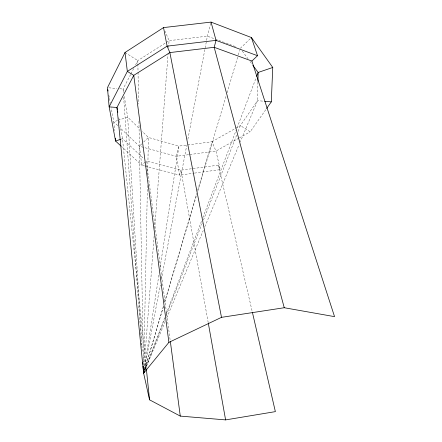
<?xml version="1.0" encoding="UTF-8"?>
<svg xmlns="http://www.w3.org/2000/svg" width="442" height="442" viewBox="0 0 442 442"><rect width="100%" height="100%" fill="white"/><g stroke="black" fill="none" stroke-linecap="round" stroke-linejoin="round"><path stroke-width="0.33" stroke-dasharray="2.21 1.66" d="M143.772 365.628L147.462 184.325M147.645 175.363L148.413 137.451L142.136 131.291M257.929 82.096L257.504 100.677L240.205 142.064M144.197 365.639L154.164 235.509M154.689 228.625L168.137 53.057M168.557 47.548L169.087 40.658L165.12 31.327M144.252 369.12L159.114 273.626M160.07 267.482L178.96 146.07L187.054 145.009M144.258 369.821L160.297 285.051M161.324 279.626L186.728 145.346M187.883 139.247L207.386 36.167L210.862 22.741M163.352 306.416L144.401 370.567L163.501 306.389M164.717 301.787L196.762 193.331M197.74 190.027L212 141.749L240.382 125.567L257.504 100.677L264.067 101.24M164.684 302.416L196.773 194.574M197.756 191.264L226.304 95.334M227.089 92.687L238.116 55.637M238.31 54.974L239.691 50.344M164.755 317.71L144.6 370.628L164.982 318.538M166.231 313.837L201.618 220.901M202.85 217.674L236.028 130.545M237.011 127.965L256.183 77.626M166.236 315.317L202.176 223.337M203.436 220.122L236.862 134.572M238.116 131.357L240.382 125.567L250.189 131.782L266.211 109.069M144.948 370.026L165.17 321.632M166.767 317.809L203.221 230.575M204.817 226.752L239.144 144.611M130.6 74.516L123.064 89.041L123.312 92.483M130.915 73.913L133.738 68.466M135.622 64.83L137.821 60.593L165.612 42.874M141.76 143.899L139.385 146.203L141.794 165.236L144.446 165.932M143.661 142.059L148.413 137.451L178.96 146.07L176.308 156.324L179.612 175.109L193.845 173.192M240.282 48.36L251.432 37.548M145.28 161.938L141.794 165.236L121.611 146.617M166.192 42.504L169.087 40.658L207.386 36.167L236.409 46.924M238.785 138.219L215.967 151.087L189.298 154.612M239.382 137.876L250.189 131.782M117.55 120.533L113.765 121.826L114.6 130.744M118.185 120.318L127.655 117.08L139.722 128.92M121.219 139.114L122.478 138.689L143.799 158.667M194.524 173.104L220.282 169.64L218.354 165.164L180.944 170.176L146.28 160.993L170.164 340.18M188.618 154.7L176.308 156.324L139.385 146.203L119.677 127.451M187.728 144.921L212 141.749L215.967 151.087L220.282 169.64M108.804 87.809L116.953 88.516M119.671 88.748L123.064 89.041L123.721 93.047M145.109 166.104L179.612 175.109L180.944 170.176L208.248 322.859M125.025 52.487L137.821 60.593L137.871 63.355M117.705 125.578L113.765 121.826L111.163 107.771M242.31 51.095L247.995 58.769M250.028 61.504L252.056 64.245M218.354 165.164L252.222 311.566M108.809 95.052L109.307 97.732M109.428 98.4L110.296 103.085M118.765 117.66L119.246 120.373M119.362 121.053L122.478 138.689L146.285 368.308M124.268 96.384L127.655 117.08L141.86 344.981M123.661 97.301L141.18 339.495M141.429 342.937L141.578 344.998M141.899 345.672L142.247 351.18M137.882 64.046L138.026 71.637M138.037 72.328L138.628 104.069M138.948 121.323L143.412 362.169"/><path stroke-width="0.66" d="M252.376 312.234L275.366 411.629L225.602 419.9L180.281 416.099L149.556 399.833L143.617 373.208L143.661 371.142M257.94 81.405L258.145 72.46L252.868 65.339M266.603 108.517L271.294 101.87L272.753 67.466L251.432 37.548L211.027 22.1L163.534 27.592L125.025 52.487L107.45 87.693L109.152 106.87L115.561 141.031L121.108 146.153M144.147 371.937L143.617 373.208L116.964 107.489L133.766 75.361L169.877 52.581L214.177 47.311L251.885 61.046L334.55 316.643L284.245 307.731L221.497 317.345L168.899 342.373L143.617 373.208L143.777 371.147M143.186 366.324L143.617 373.208L144.109 371.921L143.617 373.208L143.832 371.844L143.617 373.208L143.12 366.33M143.617 373.208L144.009 371.888L143.617 373.208L143.556 369.761M256.675 76.333L258.145 72.46L272.753 67.466M251.885 61.046L257.52 55.714L251.432 37.548M120.594 139.329L115.561 141.031L115.301 138.285M264.725 101.301L271.294 101.87M257.52 55.714L216.055 40.371L167.109 46.15L127.34 71.416L109.152 106.87L116.964 107.489L117.329 109.522M211.027 22.1L216.055 40.371L214.177 47.311L284.245 307.731M221.497 317.345L169.877 52.581L167.109 46.15L163.534 27.592M107.82 89.698L108.069 91.041M208.37 323.538L225.602 419.9M117.566 110.881L117.804 112.235M170.347 341.55L180.281 416.099M168.899 342.373L133.766 75.361L127.34 71.416L125.025 52.487M146.357 368.993L149.556 399.833M142.821 362.202L142.97 364.263"/></g></svg>
